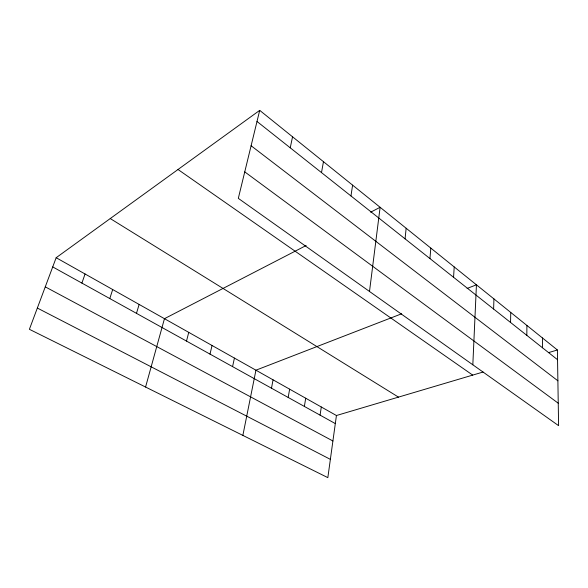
<?xml version="1.0" encoding="UTF-8"?>
<svg xmlns="http://www.w3.org/2000/svg" width="588" height="588" viewBox="0 0 588 588"><rect width="100%" height="100%" fill="white"/><g stroke="black" fill="none" stroke-linecap="round" stroke-linejoin="round"><path stroke-width="0.88" d="M526.833 335.373L526.899 325.443M510.56 322.467L510.744 312.441M493.619 309.038L493.935 298.91M472.825 364.795L476.434 284.82L467.107 288.436M453.561 277.286L454.208 266.93M429.953 258.573L430.813 248.099M405.059 238.838L406.154 228.247M369.499 291.464L380.12 207.292L370.646 212.187M483.079 372.028L336.432 415.518L327.839 477.64L29.4 329.295L56.161 257.713L259.705 110.36L557.395 349.992L558.6 425.661L238.316 198.362L259.705 110.36M320.078 415.143L321.298 406.999M350.962 195.951L352.602 185.139M304.378 406.433L305.709 398.216M288.186 397.459L289.634 389.168M321.504 172.6L323.459 161.678M271.487 388.198L273.053 379.833M242.866 435.399L255.934 370.197L401.633 313.786M290.244 147.816L292.545 136.798M232.569 366.618L234.428 358.085M210.004 354.116L212.047 345.479M186.514 341.084L188.741 332.36M145.574 387.036L164.456 318.689L306.142 245.505M136.475 313.345L139.136 304.43M109.794 298.55L112.69 289.539M81.901 283.093L85.062 273.986M548.736 352.557L557.395 349.992M37.345 308.053L330.368 459.36M45.269 286.848L332.904 440.985M52.729 266.915L335.314 423.588M56.161 257.713L336.432 415.518M110.25 218.56L398.466 397.12M178.017 169.498L472.701 375.107M244.755 171.872L558.24 403.214M251.098 145.751L557.887 380.811M257 121.473L557.549 359.716M542.437 337.946L542.489 347.78"/></g></svg>
